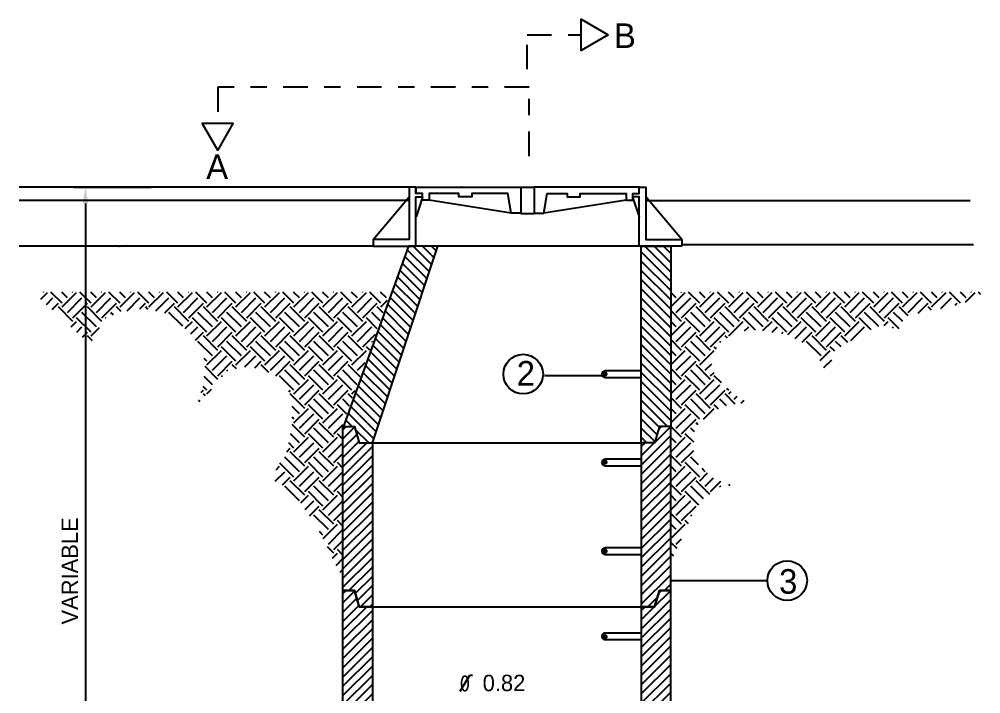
# Model space of a CAD drawing. Extents: x 0.3 to 16.3, y 0.2 to 12.9.
# Drawn here: x 2.35 to 8.22, y 8.75 to 12.87 of the extents above; entities that cross this region are included whole.
import ezdxf

# ---------------------------------------------------------------- set-up
doc = ezdxf.new("R2010")
doc.units = 0
doc.header["$LTSCALE"] = 0.3
doc.header["$MEASUREMENT"] = 0
doc.linetypes.add('DASHDOT', pattern=[1, 0.5, -0.25, 0, -0.25])
doc.layers.get('0').update_dxf_attribs({"linetype": 'CONTINUOUS'})
for name, color, linetype in [('ANILLO', 1, 'CONTINUOUS'), ('CERCHA', 7, 'CONTINUOUS'), ('RALLADO', 7, 'CONTINUOUS')]:
    doc.layers.add(name, color=color, linetype=linetype)
doc.styles.add('DIN', font='DIN')
doc.styles.add('LEROY', font='leroy')

# ---------------------------------------------------------------- blocks, each defined once
blk = doc.blocks.new('FI', base_point=(4.8585, 4.3576))
at = {"layer": 'CERCHA'}
for p, q in [((4.8531, 4.3523), (4.9122, 4.4516)), ((4.9122, 4.4516), (4.9296, 4.4516))]:
    blk.add_line(p, q, dxfattribs=at)
at = {"layer": 'CERCHA', "style": 'DIN'}
blk.add_text('0', height=0.1, dxfattribs=at).set_placement((4.85, 4.35))
blk = doc.blocks.new('*X0')
at = {"color": 0}
for p, q in [((21.55, 19.8812), (21.6288, 19.96)), ((21.55, 19.9095), (21.6005, 19.96)), ((21.55, 19.9378), (21.5722, 19.96)), ((21.55, 19.8529), (21.64, 19.9429)), ((22.2648, 19.9455), (22.2793, 19.96)), ((22.2719, 19.9243), (22.3076, 19.96)), ((22.279, 19.9031), (22.3359, 19.96)), ((22.286, 19.8819), (22.3538, 19.9496)), ((21.55, 19.8247), (21.64, 19.9147)), ((22.2931, 19.8607), (22.3612, 19.9288)), ((22.3002, 19.8395), (22.3687, 19.908)), ((21.55, 19.7964), (21.64, 19.8864)), ((22.3073, 19.8182), (22.3762, 19.8872)), ((21.55, 19.7681), (21.64, 19.8581)), ((22.3143, 19.797), (22.3837, 19.8664)), ((21.55, 19.7398), (21.64, 19.8298)), ((22.3214, 19.7758), (22.3912, 19.8456)), ((22.3285, 19.7546), (22.3987, 19.8248)), ((21.55, 19.7115), (21.64, 19.8015)), ((22.3355, 19.7334), (22.4062, 19.804)), ((21.55, 19.6832), (21.64, 19.7732)), ((22.3426, 19.7122), (22.4137, 19.7833)), ((22.3497, 19.691), (22.4212, 19.7625)), ((21.55, 19.655), (21.64, 19.745)), ((22.3568, 19.6697), (22.4287, 19.7417)), ((21.55, 19.6267), (21.64, 19.7167)), ((22.3638, 19.6485), (22.4362, 19.7209)), ((21.55, 19.5984), (21.64, 19.6884)), ((22.3709, 19.6273), (22.4437, 19.7001)), ((22.378, 19.6061), (22.4512, 19.6793)), ((21.55, 19.5701), (21.64, 19.6601)), ((22.385, 19.5849), (22.4586, 19.6585)), ((21.55, 19.5418), (21.64, 19.6318)), ((22.3921, 19.5637), (22.4661, 19.6377)), ((22.3992, 19.5425), (22.4736, 19.6169)), ((21.55, 19.5135), (21.64, 19.6035)), ((22.4062, 19.5213), (22.4811, 19.5961)), ((21.55, 19.4852), (21.64, 19.5752)), ((22.4133, 19.5), (22.4886, 19.5753)), ((21.55, 19.457), (21.64, 19.547)), ((22.4204, 19.4788), (22.4961, 19.5545)), ((22.4275, 19.4576), (22.5036, 19.5338)), ((21.55, 19.4287), (21.64, 19.5187)), ((22.4345, 19.4364), (22.5111, 19.513)), ((21.5596, 19.41), (21.64, 19.4904)), ((22.4416, 19.4152), (22.5186, 19.4922)), ((22.4487, 19.394), (22.5261, 19.4714)), ((21.5857, 19.4078), (21.64, 19.4621)), ((22.4557, 19.3728), (22.5336, 19.4506)), ((21.5922, 19.386), (21.64, 19.4338)), ((22.5213, 19.41), (22.5411, 19.4298)), ((22.5486, 19.409), (22.5496, 19.41)), ((21.5987, 19.3643), (21.64, 19.4055)), ((22.4713, 19.36), (22.5123, 19.401)), ((21.6227, 19.36), (21.64, 19.3773)), ((22.4996, 19.36), (22.5002, 19.3606))]:
    blk.add_line(p, q, dxfattribs=at)
blk = doc.blocks.new('A-CONO', base_point=(21.55, 19.36))
at = {"layer": 'ANILLO'}
for points in [[(21.55, 19.41), (21.585, 19.41), (21.6, 19.36), (21.64, 19.36), (21.64, 19.96), (21.55, 19.96), (21.55, 19.405)], [(22.55, 19.41), (22.515, 19.41), (22.5, 19.36), (22.46, 19.36), (22.26, 19.96), (22.35, 19.96), (22.55, 19.405)]]:
    blk.add_lwpolyline(points, dxfattribs=at)
at = {"layer": 'RALLADO'}
blk.add_line((21.64, 19.96), (22.26, 19.96), dxfattribs=at)
blk.add_blockref('*X0', (0, 0), dxfattribs=at)
blk = doc.blocks.new('*X2')
at = {"color": 0}
for p, q in [((22.5002, 19.3606), (22.5496, 19.41)), ((22.5123, 19.401), (22.5213, 19.41)), ((22.46, 19.2922), (22.55, 19.3822)), ((22.46, 19.3204), (22.4996, 19.36)), ((22.46, 19.3487), (22.4713, 19.36)), ((22.46, 19.2639), (22.55, 19.3539)), ((22.46, 19.2356), (22.55, 19.3256)), ((22.46, 19.2073), (22.55, 19.2973)), ((22.46, 19.179), (22.55, 19.269)), ((22.46, 19.1507), (22.55, 19.2407)), ((22.46, 19.1225), (22.55, 19.2125)), ((22.46, 19.0942), (22.55, 19.1842)), ((22.46, 19.0659), (22.55, 19.1559)), ((22.46, 19.0376), (22.55, 19.1276)), ((22.46, 19.0093), (22.55, 19.0993)), ((22.46, 18.981), (22.55, 19.071)), ((22.46, 18.9528), (22.55, 19.0428)), ((22.46, 18.9245), (22.55, 19.0145)), ((22.46, 18.8962), (22.55, 18.9862)), ((22.46, 18.8679), (22.55, 18.9579)), ((22.5304, 18.91), (22.55, 18.9296)), ((22.4804, 18.86), (22.5084, 18.888))]:
    blk.add_line(p, q, dxfattribs=at)
blk = doc.blocks.new('*X1')
at = {"color": 0}
for p, q in [((21.55, 19.4004), (21.5596, 19.41)), ((21.55, 19.3721), (21.5857, 19.4078)), ((21.55, 19.3438), (21.5922, 19.386)), ((21.55, 19.3155), (21.5987, 19.3643)), ((21.55, 19.2873), (21.6227, 19.36)), ((21.55, 19.259), (21.64, 19.349)), ((21.55, 19.2307), (21.64, 19.3207)), ((21.55, 19.2024), (21.64, 19.2924)), ((21.55, 19.1741), (21.64, 19.2641)), ((21.55, 19.1458), (21.64, 19.2358)), ((21.55, 19.1176), (21.64, 19.2076)), ((21.55, 19.0893), (21.64, 19.1793)), ((21.55, 19.061), (21.64, 19.151)), ((21.55, 19.0327), (21.64, 19.1227)), ((21.55, 19.0044), (21.64, 19.0944)), ((21.55, 18.9761), (21.64, 19.0661)), ((21.55, 18.9478), (21.64, 19.0378)), ((21.55, 18.9196), (21.64, 19.0096)), ((21.5687, 18.91), (21.64, 18.9813)), ((21.5878, 18.9008), (21.64, 18.953)), ((21.5943, 18.879), (21.64, 18.9247)), ((21.6036, 18.86), (21.64, 18.8964)), ((21.6319, 18.86), (21.64, 18.8681))]:
    blk.add_line(p, q, dxfattribs=at)
blk = doc.blocks.new('ANILLO', base_point=(21.55, 18.86))
at = {"layer": 'ANILLO'}
for points in [[(21.55, 19.41), (21.585, 19.41), (21.6, 19.36), (21.64, 19.36), (21.64, 18.86), (21.6, 18.86), (21.585, 18.91), (21.55, 18.91)], [(22.55, 19.41), (22.515, 19.41), (22.5, 19.36), (22.46, 19.36), (22.46, 18.86), (22.5, 18.86), (22.515, 18.91), (22.55, 18.91)]]:
    blk.add_lwpolyline(points, close=True, dxfattribs=at)
at = {"layer": 'RALLADO'}
blk.add_line((21.64, 19.36), (22.46, 19.36), dxfattribs=at)
for name in ['*X1', '*X2']:
    blk.add_blockref(name, (0, 0), dxfattribs=at)
blk = doc.blocks.new('*X12')
at = {"color": 0}
for p, q in [((20.0297, 24.6259), (20.0438, 24.64)), ((20.1234, 24.579), (20.0642, 24.6383)), ((20.0863, 24.6383), (20.088, 24.64)), ((20.1194, 24.6051), (20.1543, 24.64)), ((20.1525, 24.572), (20.2206, 24.64)), ((20.3293, 24.5499), (20.2409, 24.6383)), ((20.263, 24.6383), (20.2648, 24.64)), ((20.2962, 24.6051), (20.3311, 24.64)), ((20.3293, 24.572), (20.3974, 24.64)), ((20.5061, 24.5499), (20.4177, 24.6383)), ((20.4398, 24.6383), (20.4416, 24.64)), ((20.473, 24.6051), (20.5078, 24.64)), ((20.5061, 24.572), (20.5741, 24.64)), ((20.6829, 24.5499), (20.5945, 24.6383)), ((20.6166, 24.6383), (20.6183, 24.64)), ((20.6497, 24.6051), (20.6846, 24.64)), ((20.6829, 24.572), (20.7509, 24.64)), ((20.8597, 24.5499), (20.7713, 24.6383)), ((20.7934, 24.6383), (20.7951, 24.64)), ((20.8265, 24.6051), (20.8614, 24.64)), ((20.8597, 24.572), (20.9277, 24.64)), ((21.0364, 24.5499), (20.948, 24.6383)), ((20.9701, 24.6383), (20.9719, 24.64)), ((21.0033, 24.6051), (21.0382, 24.64)), ((21.0364, 24.572), (21.1045, 24.64)), ((21.2132, 24.5499), (21.1248, 24.6383)), ((21.1469, 24.6383), (21.1487, 24.64)), ((21.1801, 24.6051), (21.215, 24.64)), ((21.2132, 24.572), (21.2812, 24.64)), ((21.39, 24.5499), (21.3016, 24.6383)), ((21.3237, 24.6383), (21.3254, 24.64)), ((21.3568, 24.6051), (21.3917, 24.64)), ((21.39, 24.572), (21.458, 24.64)), ((21.5668, 24.5499), (21.4784, 24.6383)), ((21.5005, 24.6383), (21.5022, 24.64)), ((21.5336, 24.6051), (21.5685, 24.64)), ((21.5668, 24.572), (21.6348, 24.64)), ((21.7435, 24.5499), (21.6551, 24.6383)), ((21.6772, 24.6383), (21.679, 24.64)), ((21.7104, 24.6051), (21.7453, 24.64)), ((21.7435, 24.572), (21.8116, 24.64)), ((21.92, 24.5502), (21.8319, 24.6383)), ((21.854, 24.6383), (21.8558, 24.64)), ((21.8872, 24.6051), (21.92, 24.6379)), ((23.6549, 24.6051), (23.6898, 24.64)), ((23.6881, 24.572), (23.7561, 24.64)), ((23.8649, 24.5499), (23.7765, 24.6383)), ((23.7986, 24.6383), (23.8003, 24.64)), ((23.8317, 24.6051), (23.8666, 24.64)), ((23.8649, 24.572), (23.9329, 24.64)), ((24.0416, 24.5499), (23.9532, 24.6383)), ((23.9753, 24.6383), (23.9771, 24.64)), ((24.0085, 24.6051), (24.0434, 24.64)), ((24.0416, 24.572), (24.1097, 24.64)), ((24.2184, 24.5499), (24.13, 24.6383)), ((24.1521, 24.6383), (24.1539, 24.64)), ((24.1853, 24.6051), (24.2202, 24.64)), ((24.2184, 24.572), (24.2864, 24.64)), ((24.3952, 24.5499), (24.3068, 24.6383)), ((24.3289, 24.6383), (24.3306, 24.64)), ((24.362, 24.6051), (24.3969, 24.64)), ((24.3952, 24.572), (24.4632, 24.64)), ((24.572, 24.5499), (24.4836, 24.6383)), ((24.5057, 24.6383), (24.5074, 24.64)), ((24.5388, 24.6051), (24.5737, 24.64)), ((24.572, 24.572), (24.64, 24.64)), ((24.7487, 24.5499), (24.6603, 24.6383)), ((24.6824, 24.6383), (24.6842, 24.64)), ((24.7156, 24.6051), (24.7505, 24.64)), ((24.7487, 24.572), (24.8168, 24.64)), ((24.9255, 24.5499), (24.8371, 24.6383)), ((24.8592, 24.6383), (24.861, 24.64)), ((24.8924, 24.6051), (24.9273, 24.64)), ((24.9255, 24.572), (24.9936, 24.64)), ((25.1023, 24.5499), (25.0139, 24.6383)), ((25.036, 24.6383), (25.0377, 24.64)), ((25.0691, 24.6051), (25.104, 24.64)), ((25.1023, 24.572), (25.1703, 24.64)), ((25.2791, 24.5499), (25.1907, 24.6383)), ((25.2128, 24.6383), (25.2145, 24.64)), ((25.2459, 24.6051), (25.2808, 24.64)), ((25.2791, 24.572), (25.3471, 24.64)), ((25.4558, 24.5499), (25.3675, 24.6383)), ((25.3896, 24.6383), (25.3913, 24.64)), ((25.4227, 24.6051), (25.4576, 24.64)), ((25.4558, 24.572), (25.5239, 24.64)), ((25.6326, 24.5499), (25.5442, 24.6383)), ((25.5663, 24.6383), (25.5681, 24.64)), ((25.5995, 24.6051), (25.6344, 24.64)), ((25.6326, 24.572), (25.7007, 24.64)), ((25.7626, 24.5967), (25.721, 24.6383)), ((25.7431, 24.6383), (25.7449, 24.64)), ((20.1866, 24.56), (20.1746, 24.572)), ((20.2728, 24.5401), (20.2078, 24.6051)), ((20.4121, 24.5112), (20.3514, 24.572)), ((20.473, 24.5167), (20.3846, 24.6051)), ((20.6166, 24.4836), (20.5282, 24.572)), ((20.6497, 24.5167), (20.5613, 24.6051)), ((20.7934, 24.4836), (20.705, 24.572)), ((20.8265, 24.5167), (20.7381, 24.6051)), ((20.9701, 24.4836), (20.8817, 24.572)), ((21.0033, 24.5167), (20.9149, 24.6051)), ((21.1469, 24.4836), (21.0585, 24.572)), ((21.1801, 24.5167), (21.0917, 24.6051)), ((21.3237, 24.4836), (21.2353, 24.572)), ((21.3568, 24.5167), (21.2684, 24.6051)), ((21.5005, 24.4836), (21.4121, 24.572)), ((21.5336, 24.5167), (21.4452, 24.6051)), ((21.6772, 24.4836), (21.5889, 24.572)), ((21.7104, 24.5167), (21.622, 24.6051)), ((21.854, 24.4836), (21.7656, 24.572)), ((21.8872, 24.5167), (21.7988, 24.6051)), ((23.6881, 24.5499), (23.6479, 24.5901)), ((23.7986, 24.4836), (23.7102, 24.572)), ((23.8317, 24.5167), (23.7433, 24.6051)), ((23.9753, 24.4836), (23.887, 24.572)), ((24.0085, 24.5167), (23.9201, 24.6051)), ((24.1521, 24.4836), (24.0637, 24.572)), ((24.1853, 24.5167), (24.0969, 24.6051)), ((24.3289, 24.4836), (24.2405, 24.572)), ((24.362, 24.5167), (24.2736, 24.6051)), ((24.5057, 24.4836), (24.4173, 24.572)), ((24.5388, 24.5167), (24.4504, 24.6051)), ((24.6824, 24.4836), (24.5941, 24.572)), ((24.7156, 24.5167), (24.6272, 24.6051)), ((24.8592, 24.4836), (24.7708, 24.572)), ((24.8924, 24.5167), (24.804, 24.6051)), ((25.0049, 24.5147), (24.9476, 24.572)), ((25.0607, 24.5251), (24.9808, 24.6051)), ((25.1591, 24.5373), (25.1244, 24.572)), ((25.2364, 24.5262), (25.1575, 24.6051)), ((25.3896, 24.4836), (25.3012, 24.572)), ((25.4227, 24.5167), (25.3343, 24.6051)), ((25.5663, 24.4836), (25.4779, 24.572)), ((25.5995, 24.5167), (25.5111, 24.6051)), ((25.6933, 24.5333), (25.6547, 24.572)), ((25.728, 24.565), (25.6879, 24.6051)), ((20.3308, 24.5292), (20.3514, 24.5499)), ((20.473, 24.4946), (20.5282, 24.5499)), ((20.5049, 24.4603), (20.5613, 24.5167)), ((20.6166, 24.4615), (20.705, 24.5499)), ((20.652, 24.4306), (20.7381, 24.5167)), ((20.7934, 24.4615), (20.8817, 24.5499)), ((20.8265, 24.4283), (20.9149, 24.5167)), ((20.9701, 24.4615), (21.0585, 24.5499)), ((21.0033, 24.4283), (21.0917, 24.5167)), ((21.1469, 24.4615), (21.2353, 24.5499)), ((21.1801, 24.4283), (21.2684, 24.5167)), ((21.3237, 24.4615), (21.4121, 24.5499)), ((21.3568, 24.4283), (21.4452, 24.5167)), ((21.5005, 24.4615), (21.5889, 24.5499)), ((21.5336, 24.4283), (21.622, 24.5167)), ((21.6772, 24.4615), (21.7656, 24.5499)), ((21.7104, 24.4283), (21.7988, 24.5167)), ((21.854, 24.4615), (21.92, 24.5275)), ((23.6749, 24.5146), (23.7102, 24.5499)), ((23.6924, 24.4658), (23.7433, 24.5167)), ((23.7986, 24.4615), (23.887, 24.5499)), ((23.8317, 24.4283), (23.9201, 24.5167)), ((23.9753, 24.4615), (24.0637, 24.5499)), ((24.0085, 24.4283), (24.0969, 24.5167)), ((24.1521, 24.4615), (24.2405, 24.5499)), ((24.1853, 24.4283), (24.2736, 24.5167)), ((24.3289, 24.4615), (24.4173, 24.5499)), ((24.362, 24.4283), (24.4504, 24.5167)), ((24.5057, 24.4615), (24.5941, 24.5499)), ((24.5388, 24.4283), (24.6272, 24.5167)), ((24.6824, 24.4615), (24.7708, 24.5499)), ((24.7156, 24.4283), (24.804, 24.5167)), ((24.8592, 24.4615), (24.9476, 24.5499)), ((24.8965, 24.4325), (24.9808, 24.5167)), ((25.1086, 24.5341), (25.1244, 24.5499)), ((25.2724, 24.5211), (25.3012, 24.5499)), ((25.3184, 24.5008), (25.3343, 24.5167)), ((25.3896, 24.4615), (25.4779, 24.5499)), ((25.4227, 24.4283), (25.5111, 24.5167)), ((25.5663, 24.4615), (25.6547, 24.5499)), ((20.527, 24.4161), (20.5945, 24.4836)), ((20.6192, 24.4368), (20.5945, 24.4615)), ((20.6984, 24.4107), (20.7713, 24.4836)), ((20.8597, 24.3731), (20.7713, 24.4615)), ((20.8597, 24.3952), (20.948, 24.4836)), ((21.0364, 24.3731), (20.948, 24.4615)), ((21.0364, 24.3952), (21.1248, 24.4836)), ((21.2054, 24.3809), (21.1248, 24.4615)), ((21.2132, 24.3952), (21.3016, 24.4836)), ((21.3581, 24.405), (21.3016, 24.4615)), ((21.4037, 24.4089), (21.4784, 24.4836)), ((21.5668, 24.3731), (21.4784, 24.4615)), ((21.5668, 24.3952), (21.6551, 24.4836)), ((21.7435, 24.3731), (21.6551, 24.4615)), ((21.7435, 24.3952), (21.8319, 24.4836)), ((21.92, 24.3734), (21.8319, 24.4615)), ((21.8872, 24.4283), (21.92, 24.4612)), ((23.7099, 24.417), (23.7765, 24.4836)), ((23.8649, 24.3731), (23.7765, 24.4615)), ((23.8649, 24.3952), (23.9532, 24.4836)), ((24.0416, 24.3731), (23.9532, 24.4615)), ((24.0416, 24.3952), (24.13, 24.4836)), ((24.2184, 24.3731), (24.13, 24.4615)), ((24.2184, 24.3952), (24.3068, 24.4836)), ((24.3952, 24.3731), (24.3068, 24.4615)), ((24.3952, 24.3952), (24.4836, 24.4836)), ((24.572, 24.3731), (24.4836, 24.4615)), ((24.572, 24.3952), (24.6603, 24.4836)), ((24.7487, 24.3731), (24.6603, 24.4615)), ((24.7487, 24.3952), (24.8371, 24.4836)), ((24.8808, 24.4178), (24.8371, 24.4615)), ((25.3626, 24.4787), (25.3675, 24.4836)), ((25.4558, 24.3952), (25.5442, 24.4836)), ((25.5779, 24.4278), (25.5442, 24.4615)), ((20.5682, 24.4215), (20.5613, 24.4283)), ((20.8223, 24.3441), (20.7381, 24.4283)), ((20.9701, 24.3068), (20.8817, 24.3952)), ((21.0033, 24.3399), (20.9149, 24.4283)), ((21.1196, 24.3341), (21.0585, 24.3952)), ((21.1618, 24.3582), (21.0917, 24.4283)), ((21.2436, 24.3869), (21.2353, 24.3952)), ((21.3009, 24.3959), (21.2684, 24.4283)), ((21.4702, 24.4033), (21.4452, 24.4283)), ((21.6772, 24.3068), (21.5889, 24.3952)), ((21.7104, 24.3399), (21.622, 24.4283)), ((21.854, 24.3068), (21.7656, 24.3952)), ((21.8872, 24.3399), (21.7988, 24.4283)), ((23.8317, 24.3399), (23.7433, 24.4283)), ((23.9753, 24.3068), (23.887, 24.3952)), ((24.0085, 24.3399), (23.9201, 24.4283)), ((24.1521, 24.3068), (24.0637, 24.3952)), ((24.1853, 24.3399), (24.0969, 24.4283)), ((24.3289, 24.3068), (24.2405, 24.3952)), ((24.362, 24.3399), (24.2736, 24.4283)), ((24.5057, 24.3068), (24.4173, 24.3952)), ((24.5388, 24.3399), (24.4504, 24.4283)), ((24.6824, 24.3068), (24.5941, 24.3952)), ((24.7156, 24.3399), (24.6272, 24.4283)), ((24.819, 24.347), (24.7708, 24.3952)), ((24.8464, 24.3859), (24.804, 24.4283)), ((25.4558, 24.3731), (25.4041, 24.4249)), ((25.5086, 24.3645), (25.4779, 24.3952)), ((25.5433, 24.3961), (25.5111, 24.4283)), ((20.8412, 24.3325), (20.8817, 24.3731)), ((20.881, 24.306), (20.9149, 24.3399)), ((20.9701, 24.2847), (21.0585, 24.3731)), ((21.0033, 24.2516), (21.0917, 24.3399)), ((21.5746, 24.3589), (21.5889, 24.3731)), ((21.6151, 24.3331), (21.622, 24.3399)), ((21.6772, 24.2847), (21.7656, 24.3731)), ((21.7104, 24.2516), (21.7988, 24.3399)), ((21.854, 24.2847), (21.92, 24.3507)), ((23.7986, 24.3068), (23.7218, 24.3835)), ((23.739, 24.3356), (23.7433, 24.3399)), ((23.7986, 24.2847), (23.887, 24.3731)), ((23.8317, 24.2516), (23.9201, 24.3399)), ((23.9753, 24.2847), (24.0637, 24.3731)), ((24.0085, 24.2516), (24.0969, 24.3399)), ((24.1521, 24.2847), (24.2405, 24.3731)), ((24.1853, 24.2516), (24.2736, 24.3399)), ((24.3289, 24.2847), (24.4173, 24.3731)), ((24.362, 24.2516), (24.4504, 24.3399)), ((24.5057, 24.2847), (24.5941, 24.3731)), ((24.5388, 24.2516), (24.6272, 24.3399)), ((24.6824, 24.2847), (24.7708, 24.3731)), ((24.7156, 24.2516), (24.804, 24.3399)), ((25.4478, 24.3429), (25.4779, 24.3731)), ((20.9203, 24.2791), (20.948, 24.3068)), ((21.0091, 24.2236), (20.948, 24.2847)), ((21.6424, 24.2941), (21.6551, 24.3068)), ((21.7435, 24.1963), (21.6551, 24.2847)), ((21.7435, 24.2184), (21.8319, 24.3068)), ((21.92, 24.1966), (21.8319, 24.2847)), ((21.8872, 24.2516), (21.92, 24.2844)), ((23.7565, 24.2868), (23.7765, 24.3068)), ((23.8649, 24.1963), (23.7765, 24.2847)), ((23.8649, 24.2184), (23.9532, 24.3068)), ((24.0416, 24.1963), (23.9532, 24.2847)), ((24.0416, 24.2184), (24.13, 24.3068)), ((24.2184, 24.1963), (24.13, 24.2847)), ((24.2184, 24.2184), (24.3068, 24.3068)), ((24.3952, 24.1963), (24.3068, 24.2847)), ((24.3952, 24.2184), (24.4836, 24.3068)), ((24.572, 24.1963), (24.4836, 24.2847)), ((24.572, 24.2184), (24.6603, 24.3068)), ((24.7487, 24.1963), (24.6603, 24.2847)), ((20.9869, 24.1795), (20.9386, 24.2278)), ((21.854, 24.13), (21.7656, 24.2184)), ((21.8872, 24.1632), (21.7988, 24.2516)), ((23.9753, 24.13), (23.887, 24.2184)), ((24.0085, 24.1632), (23.9201, 24.2516)), ((24.1521, 24.13), (24.0637, 24.2184)), ((24.1853, 24.1632), (24.0969, 24.2516)), ((24.3288, 24.1302), (24.2405, 24.2184)), ((24.362, 24.1632), (24.2736, 24.2516)), ((24.4568, 24.1789), (24.4173, 24.2184)), ((24.5186, 24.1834), (24.4504, 24.2516)), ((24.6824, 24.13), (24.5941, 24.2184)), ((24.7156, 24.1632), (24.6272, 24.2516)), ((24.7487, 24.2184), (24.7657, 24.2353)), ((21.7104, 24.1632), (21.67, 24.2036)), ((21.6772, 24.1079), (21.7656, 24.1963)), ((21.7104, 24.0748), (21.7988, 24.1632)), ((21.854, 24.1079), (21.92, 24.1739)), ((23.8317, 24.1632), (23.7834, 24.2114)), ((23.8147, 24.1241), (23.887, 24.1963)), ((23.8322, 24.0753), (23.9201, 24.1632)), ((23.9753, 24.1079), (24.0637, 24.1963)), ((24.0085, 24.0748), (24.0969, 24.1632)), ((24.1521, 24.1079), (24.2405, 24.1963)), ((24.1853, 24.0748), (24.2736, 24.1632)), ((24.3715, 24.1505), (24.4173, 24.1963)), ((24.5694, 24.1717), (24.5941, 24.1963)), ((24.6219, 24.1579), (24.6272, 24.1632)), ((24.6824, 24.1079), (24.7603, 24.1858)), ((21.6114, 24.0862), (21.6551, 24.13)), ((21.7435, 24.0195), (21.6551, 24.1079)), ((21.6772, 24.13), (21.6565, 24.1507)), ((21.7435, 24.0416), (21.8319, 24.13)), ((21.92, 24.0198), (21.8319, 24.1079)), ((21.8872, 24.0748), (21.92, 24.1076)), ((23.8649, 24.0416), (23.9532, 24.13)), ((24.0416, 24.0195), (23.9532, 24.1079)), ((24.0416, 24.0416), (24.13, 24.13)), ((24.2184, 24.0195), (24.13, 24.1079)), ((24.2184, 24.0416), (24.3068, 24.13)), ((24.6531, 24.1228), (24.6603, 24.13)), ((24.7156, 24.0748), (24.7654, 24.1246)), ((21.5668, 24.0416), (21.5781, 24.0529)), ((21.7104, 23.9864), (21.622, 24.0748)), ((21.8872, 23.9864), (21.7988, 24.0748)), ((24.0085, 23.9864), (23.9201, 24.0748)), ((24.1853, 23.9864), (24.0969, 24.0748)), ((24.7487, 24.0195), (24.7208, 24.0475)), ((24.7487, 24.0416), (24.7718, 24.0647)), ((21.5336, 23.9864), (21.5156, 24.0044)), ((21.5266, 23.9572), (21.5889, 24.0195)), ((21.5668, 24.0195), (21.5529, 24.0334)), ((21.5812, 23.9455), (21.622, 23.9864)), ((21.6772, 23.9532), (21.5889, 24.0416)), ((21.6772, 23.9311), (21.7656, 24.0195)), ((21.7104, 23.898), (21.7988, 23.9864)), ((21.854, 23.9532), (21.7656, 24.0416)), ((21.854, 23.9311), (21.92, 23.9971)), ((23.8649, 24.0195), (23.8451, 24.0393)), ((23.8613, 23.9939), (23.887, 24.0195)), ((23.8788, 23.9451), (23.9201, 23.9864)), ((23.9753, 23.9532), (23.887, 24.0416)), ((23.9753, 23.9311), (24.0637, 24.0195)), ((24.0085, 23.898), (24.0969, 23.9864)), ((24.1521, 23.9532), (24.0637, 24.0416)), ((24.1521, 23.9311), (24.2405, 24.0195)), ((24.2504, 24.0317), (24.2405, 24.0416)), ((24.7582, 24.0069), (24.7708, 24.0195)), ((24.7838, 24.0287), (24.7708, 24.0416)), ((21.4904, 23.9633), (21.4725, 23.9812)), ((21.6285, 23.9266), (21.6551, 23.9532)), ((21.7203, 23.866), (21.6551, 23.9311)), ((21.7435, 23.8649), (21.8319, 23.9532)), ((21.92, 23.8431), (21.8319, 23.9311)), ((21.8872, 23.898), (21.92, 23.9308)), ((23.8963, 23.8963), (23.9532, 23.9532)), ((24.0416, 23.8428), (23.9532, 23.9311)), ((24.0416, 23.8649), (24.13, 23.9532)), ((24.2184, 23.8428), (24.13, 23.9311)), ((24.1853, 23.898), (24.23, 23.9427)), ((24.79, 23.9725), (24.7994, 23.9818)), ((21.8872, 23.8096), (21.7988, 23.898)), ((24.0085, 23.8096), (23.9201, 23.898)), ((24.1853, 23.8096), (24.0969, 23.898)), ((24.2184, 23.8649), (24.23, 23.8764)), ((21.7543, 23.8314), (21.7656, 23.8428)), ((21.854, 23.7765), (21.7656, 23.8649)), ((21.7764, 23.7872), (21.7988, 23.8096)), ((21.854, 23.7544), (21.92, 23.8203)), ((23.9753, 23.7765), (23.919, 23.8328)), ((23.92, 23.8095), (23.9201, 23.8096)), ((23.9753, 23.7544), (24.0637, 23.8428)), ((24.0085, 23.7212), (24.0969, 23.8096)), ((24.1521, 23.7765), (24.0637, 23.8649)), ((24.1521, 23.7544), (24.23, 23.8323)), ((21.78, 23.7245), (21.8319, 23.7765)), ((21.92, 23.6663), (21.8319, 23.7544)), ((21.8872, 23.7212), (21.92, 23.7541)), ((23.92, 23.7432), (23.9532, 23.7765)), ((24.0416, 23.666), (23.9532, 23.7544)), ((24.0416, 23.6881), (24.13, 23.7765)), ((24.2184, 23.666), (24.13, 23.7544)), ((24.1853, 23.7212), (24.239, 23.775)), ((21.8872, 23.6328), (21.7988, 23.7212)), ((24.0085, 23.6328), (23.9201, 23.7212)), ((24.1853, 23.6328), (24.0969, 23.7212)), ((24.2184, 23.6881), (24.2501, 23.7197)), ((21.752, 23.5861), (21.7988, 23.6328)), ((21.854, 23.5997), (21.78, 23.6737)), ((21.854, 23.5776), (21.92, 23.6436)), ((23.9753, 23.5997), (23.92, 23.655)), ((23.92, 23.6327), (23.9201, 23.6328)), ((23.9753, 23.5776), (24.0637, 23.666)), ((24.0085, 23.5444), (24.0969, 23.6328)), ((24.1521, 23.5997), (24.0637, 23.6881)), ((24.1521, 23.5776), (24.2405, 23.666)), ((24.1853, 23.5444), (24.2736, 23.6328)), ((24.2621, 23.6665), (24.2405, 23.6881)), ((21.7435, 23.5113), (21.8319, 23.5997)), ((21.92, 23.4895), (21.8319, 23.5776)), ((21.8872, 23.5444), (21.92, 23.5773)), ((23.92, 23.5664), (23.9532, 23.5997)), ((24.0416, 23.4892), (23.9532, 23.5776)), ((24.0416, 23.5113), (24.13, 23.5997)), ((24.2184, 23.4892), (24.13, 23.5776)), ((24.2184, 23.5113), (24.3039, 23.5968)), ((24.3275, 23.5569), (24.3068, 23.5776)), ((21.7435, 23.4892), (21.696, 23.5368)), ((21.7104, 23.5444), (21.7297, 23.5638)), ((21.8872, 23.4561), (21.7988, 23.5444)), ((24.0085, 23.4561), (23.9201, 23.5444)), ((24.1853, 23.4561), (24.0969, 23.5444)), ((24.3321, 23.486), (24.2736, 23.5444)), ((21.5584, 23.4588), (21.5661, 23.4664)), ((21.6772, 23.4229), (21.6144, 23.4858)), ((21.6164, 23.4505), (21.622, 23.4561)), ((21.7104, 23.4561), (21.6591, 23.5073)), ((21.6826, 23.4062), (21.7656, 23.4892)), ((21.7212, 23.3784), (21.7988, 23.4561)), ((21.854, 23.4229), (21.7656, 23.5113)), ((21.854, 23.4008), (21.92, 23.4668)), ((23.9753, 23.4229), (23.92, 23.4783)), ((23.92, 23.456), (23.9201, 23.4561)), ((23.9753, 23.4008), (24.0637, 23.4892)), ((24.0085, 23.3677), (24.0969, 23.4561)), ((24.1521, 23.4229), (24.0637, 23.5113)), ((24.1521, 23.4008), (24.2405, 23.4892)), ((24.1853, 23.3677), (24.2736, 23.4561)), ((24.2879, 23.4639), (24.2405, 23.5113)), ((21.7496, 23.3406), (21.8319, 23.4229)), ((21.92, 23.3127), (21.8319, 23.4008)), ((21.8872, 23.3677), (21.92, 23.4005)), ((23.92, 23.3897), (23.9532, 23.4229)), ((24.0416, 23.3124), (23.9532, 23.4008)), ((24.0416, 23.3345), (24.13, 23.4229)), ((24.1763, 23.3545), (24.13, 23.4008)), ((21.8872, 23.2793), (21.7988, 23.3677)), ((24.0085, 23.2793), (23.9201, 23.3677)), ((24.1498, 23.3147), (24.0969, 23.3677)), ((21.854, 23.2461), (21.7656, 23.3345)), ((21.854, 23.224), (21.92, 23.29)), ((23.9753, 23.2461), (23.92, 23.3015)), ((23.9753, 23.224), (24.0637, 23.3124)), ((24.1233, 23.275), (24.0637, 23.3345)), ((21.7923, 23.2728), (21.7988, 23.2793)), ((21.8129, 23.2271), (21.8319, 23.2461)), ((21.92, 23.136), (21.8319, 23.224)), ((21.8872, 23.1909), (21.92, 23.2237)), ((23.92, 23.2792), (23.9201, 23.2793)), ((23.92, 23.2129), (23.9532, 23.2461)), ((24.0402, 23.1371), (23.9532, 23.224)), ((24.0085, 23.1909), (24.0969, 23.2793)), ((24.0085, 23.1025), (23.9201, 23.1909)), ((24.0416, 23.1577), (24.0633, 23.1795)), ((21.8872, 23.1025), (21.8544, 23.1353)), ((21.8817, 23.0749), (21.92, 23.1132)), ((23.9753, 23.0694), (23.92, 23.1247)), ((21.9023, 23.0292), (21.92, 23.047)), ((23.92, 23.1024), (23.9201, 23.1025)), ((23.92, 23.0361), (23.9532, 23.0694)), ((23.9832, 23.0173), (23.9532, 23.0473)), ((23.9753, 23.0473), (24.0135, 23.0855)), ((23.9614, 22.9728), (23.9201, 23.0141)), ((23.9367, 22.9312), (23.92, 22.9479)), ((23.92, 22.9256), (23.9201, 22.9257))]:
    blk.add_line(p, q, dxfattribs=at)

msp = doc.modelspace()

# ---------------------------------------------------------------- linework, layer by layer
at = {"linetype": 'DASHDOT'}
for p, q in [((5.4484, 12.7698), (5.7784, 12.7698)), ((5.4484, 12.5598), (5.4484, 12.7698)), ((5.462, 12.4498), (3.562, 12.4498)), ((3.562, 12.4498), (3.562, 12.2298)), ((5.462, 12.0298), (5.462, 12.4498))]:
    msp.add_line(p, q, dxfattribs=at)
for p, q in [((4.7317, 11.8398), (2.3517, 11.8398)), ((4.4054, 11.8398), (2.4154, 11.8398)), ((4.7317, 11.7598), (2.3517, 11.7598)), ((4.8117, 11.7784), (4.7717, 11.6584)), ((6.0917, 11.7784), (6.1317, 11.6584)), ((6.1717, 11.7598), (8.1517, 11.7598)), ((5.4917, 11.6784), (5.4117, 11.6784)), ((4.5117, 11.4798), (2.3517, 11.4798)), ((6.4017, 11.4898), (8.1717, 11.4898)), ((5.9054, 10.6898), (5.5554, 10.6898)), ((6.3254, 9.4398), (6.9145, 9.4398))]:
    msp.add_line(p, q)
at = {"color": 0, "linetype": 'ByBlock'}
for p, q in [((2.6854, 11.8398), (3.1554, 11.8398)), ((2.7554, 11.7398), (2.7554, 7.4698))]:
    msp.add_line(p, q, dxfattribs=at)
for points in [[(5.9434, 12.7698), (5.7784, 12.6745), (5.7784, 12.8651)], [(3.562, 12.0648), (3.6573, 12.2298), (3.4667, 12.2298)]]:
    msp.add_lwpolyline(points, close=True)
at = {"color": 1}
for points in [[(4.5106, 11.481), (4.7706, 11.481), (4.7706, 11.781), (4.8106, 11.781), (4.8106, 11.801), (4.7706, 11.801), (4.7706, 11.841), (4.7306, 11.841), (4.7306, 11.521), (4.5106, 11.521)], [(5.4117, 11.841), (5.4117, 11.681), (5.3517, 11.681), (5.3317, 11.801), (5.1117, 11.801), (5.1117, 11.781), (5.0317, 11.781), (5.0317, 11.801), (4.8517, 11.801), (4.8517, 11.761), (4.8117, 11.761), (4.8117, 11.801), (4.7717, 11.801), (4.7717, 11.841), (5.4117, 11.841)], [(5.4917, 11.841), (5.4917, 11.681), (5.5517, 11.681), (5.5717, 11.801), (5.6929, 11.801), (5.6929, 11.781), (5.7729, 11.781), (5.7729, 11.801), (6.0529, 11.801), (6.0529, 11.761), (6.0929, 11.761), (6.0929, 11.801), (6.1329, 11.801), (6.1329, 11.841), (5.4917, 11.841)], [(6.3929, 11.481), (6.1329, 11.481), (6.1329, 11.781), (6.0929, 11.781), (6.0929, 11.801), (6.1329, 11.801), (6.1329, 11.841), (6.1729, 11.841), (6.1729, 11.521), (6.3929, 11.521)]]:
    msp.add_lwpolyline(points, close=True, dxfattribs=at)
for points in [[(5.4117, 11.841), (5.4917, 11.841)], [(4.5106, 11.521), (4.7306, 11.781)], [(5.3517, 11.681), (4.8517, 11.761)], [(6.0529, 11.761), (5.5517, 11.681)], [(6.3929, 11.521), (6.1729, 11.781)]]:
    msp.add_lwpolyline(points)
for points in [[(6.1454, 10.7198), (5.9254, 10.7198, 1), (5.9254, 10.6798), (6.1454, 10.6798)], [(6.1454, 10.1798), (5.9254, 10.1798, 1), (5.9254, 10.1398), (6.1454, 10.1398)], [(6.1454, 9.6398), (5.9254, 9.6398, 1), (5.9254, 9.5998), (6.1454, 9.5998)], [(6.1454, 9.1198), (5.9254, 9.1198, 1), (5.9254, 9.0798), (6.1454, 9.0798)]]:
    msp.add_lwpolyline(points, format="xyb")
at = {"const_width": 0.0165}
for points in [[(5.9151, 10.701, 1), (5.9316, 10.701, 1)], [(5.9151, 10.1628, 1), (5.9316, 10.1628, 1)], [(5.9151, 9.6193, 1), (5.9316, 9.6193, 1)], [(5.9151, 9.0968, 1), (5.9316, 9.0968, 1)]]:
    msp.add_lwpolyline(points, format="xyb", close=True, dxfattribs=at)
for centre in [(5.4254, 10.6998), (7.0354, 9.4398)]:
    msp.add_circle(centre, 0.1208)
msp.add_point((5.0517, 11.841))
msp.add_point((5.0517, 11.841))
at = {"color": 0, "linetype": 'ByBlock'}
msp.add_point((2.9654, 11.4798), dxfattribs=at)
msp.add_solid([(2.772, 11.7398), (2.7387, 11.7398), (2.7554, 11.8398)], dxfattribs=at)

# ---------------------------------------------------------------- block references
at = {"yscale": 2, "zscale": 2}
for name, p, xscale in [('A-CONO', (6.3254, 10.2798), -2), ('ANILLO', (4.3254, 9.2798), 2), ('ANILLO', (4.3254, 8.2798), 2)]:
    msp.add_blockref(name, p, dxfattribs=dict(at, xscale=xscale))
at = {"xscale": -1}
msp.add_blockref('*X12', (28.2454, -13.4402), dxfattribs=at)
msp.add_blockref('FI', (5.0454, 8.7698))

# ---------------------------------------------------------------- texts
at = {"style": 'LEROY'}
for s, p in [('B', (5.9784, 12.6898)), ('A', (3.492, 11.8898)), ('2', (5.3854, 10.6298)), ('3', (6.9854, 9.3598))]:
    msp.add_text(s, height=0.15, dxfattribs=at).set_placement(p)
at = {"color": 0, "linetype": 'ByBlock', "style": 'LEROY'}
msp.add_text('VARIABLE', height=0.1, rotation=90, dxfattribs=at).set_placement((2.7099, 9.1719))
msp.add_text('0.82', height=0.1, dxfattribs=at).set_placement((5.1779, 8.7653))

doc.saveas('drawing.dxf')
